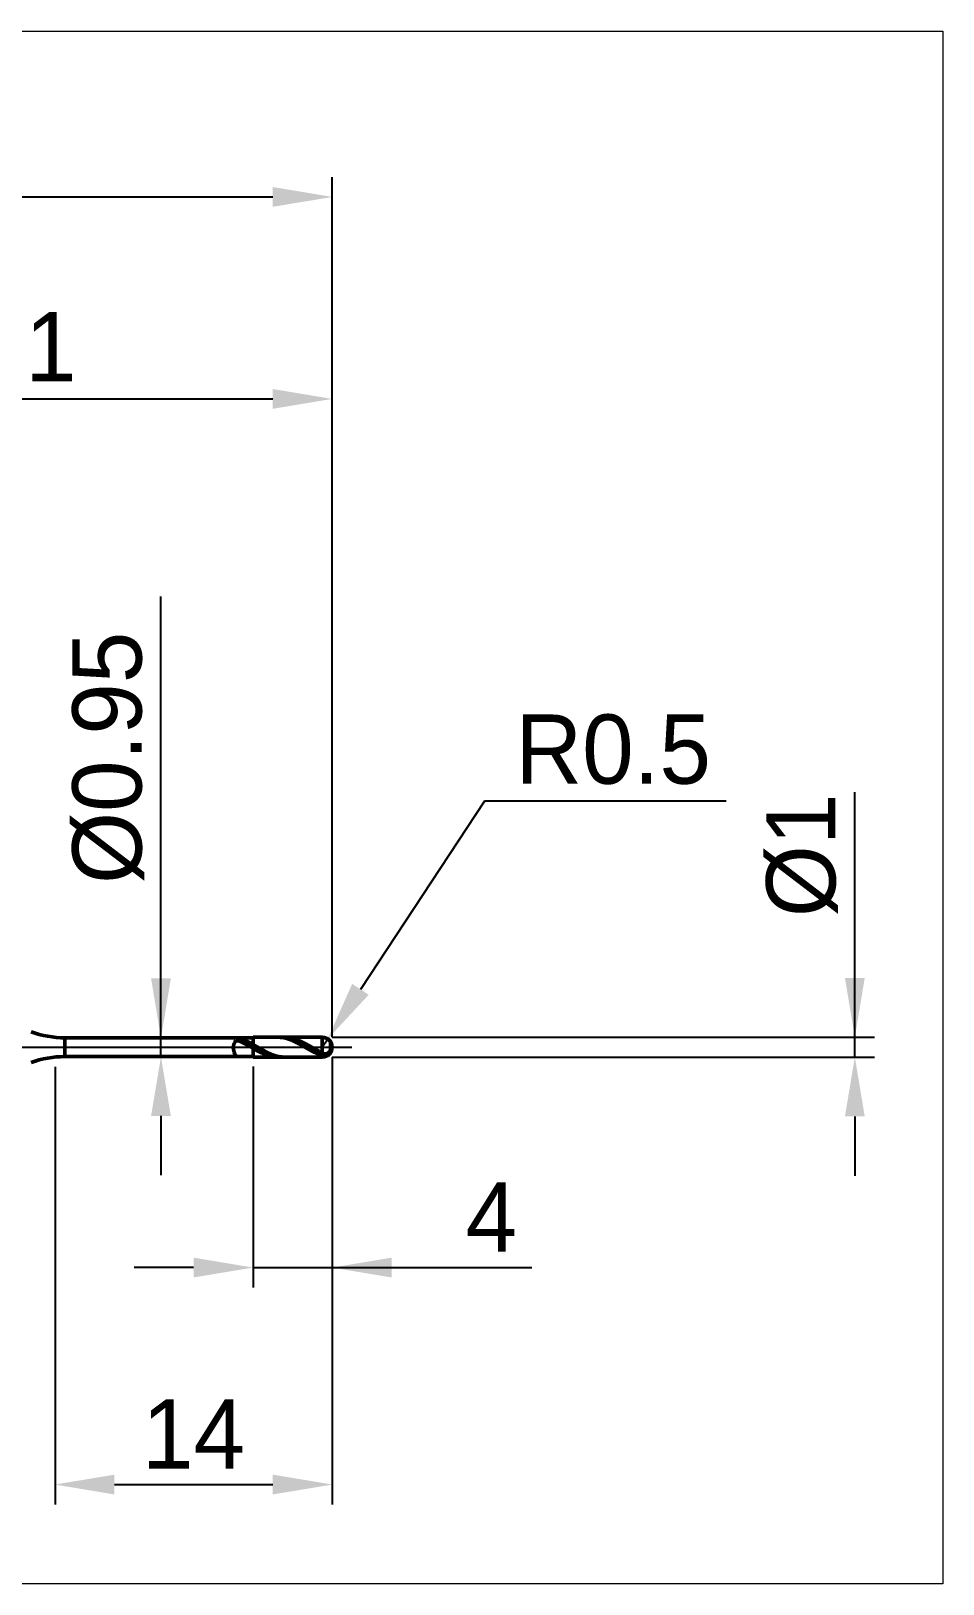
# Model space of a CAD drawing. Header units: millimetres. Extents: x -15.8 to 78.8, y -27.1 to 51.4.
# Drawn here: x 32.8 to 78.8, y -27.1 to 51.4 of the extents above; entities that cross this region are included whole.
import ezdxf

# ---------------------------------------------------------------- set-up
doc = ezdxf.new("R2010")
doc.units = ezdxf.units.MM
doc.header["$MEASUREMENT"] = 0
doc.linetypes.add('LONGDASHDASH', pattern=[7, 4, -1, 1, -1])
doc.layers.get('Defpoints').update_dxf_attribs({"linetype": 'CONTINUOUS'})
for name, color, linetype, lineweight in [('1', 4, 'CONTINUOUS', 50), ('2', 7, 'CONTINUOUS', 25), ('4', 2, 'LONGDASHDASH', 25), ('CUT', 1, 'CONTINUOUS', 25), ('INFTOTAL', 9, 'CONTINUOUS', 18), ('NOCUT', 7, 'CONTINUOUS', 25), ('SK2', 7, 'CONTINUOUS', 25), ('SK4', 2, 'LONGDASHDASH', 25)]:
    doc.layers.add(name, color=color, linetype=linetype, lineweight=lineweight)
doc.styles.add('Monospac821 BT', font='', dxfattribs={"height": 3.5})
doc.styles.get('Monospac821 BT').set_extended_font_data('Monospac821 BT')
doc.dimstyles.get("Standard").update_dxf_attribs({"dimtxt": 3.5, "dimasz": 3, "dimexe": 1, "dimexo": 0.5, "dimgap": 0.8, "dimtad": 1, "dimtoh": 1, "dimzin": 1, "dimdsep": 46, "dimtxsty": 'Monospac821 BT', "dimcen": 2.5, "dimadec": 1, "dimazin": 0, "dimtfac": 1, "dimtdec": 4, "dimtix": 1, "dimtmove": 1, "dimatfit": 3, "dimfxl": 1, "dimtolj": 1, "dimtzin": 1, "dimarcsym": 0})

# ---------------------------------------------------------------- blocks, each defined once
blk = doc.blocks.new('*D0')
at = {"layer": 'Defpoints', "color": 0}
for p in [(48, 42.967), (0, 0.5), (48, 0)]:
    blk.add_point(p, dxfattribs=at)
at = {"layer": 'SK2', "color": 0, "lineweight": -2}
for p, q in [((0, 1), (0, 43.967)), ((48, 0.5), (48, 43.967)), ((3, 42.967), (45, 42.967))]:
    blk.add_line(p, q, dxfattribs=at)
at = {"layer": 'SK2', "color": 0}
for points in [[(3, 43.467), (3, 42.467), (0, 42.967)], [(45, 42.467), (45, 43.467), (48, 42.967)]]:
    blk.add_solid(points, dxfattribs=at)
at = {"layer": 'SK2', "color": 0, "linetype": 'ByBlock', "insert": (21.927, 45.578), "char_height": 3.5, "attachment_point": 5}
blk.add_mtext('\\A1;48', dxfattribs=at)
blk = doc.blocks.new('*D3')
at = {"layer": '2', "color": 0, "lineweight": -2}
for p, q in [((74.4, 0.5), (74.4, 12.8845)), ((74.4, 3.5), (74.4, 6.5)), ((48, 0.5), (75.4, 0.5)), ((74.4, -0.5), (74.4, 0.5)), ((48, -0.5), (75.4, -0.5)), ((74.4, -3.5), (74.4, -6.5))]:
    blk.add_line(p, q, dxfattribs=at)
at = {"layer": '2', "color": 0}
for points in [[(73.9, 3.5), (74.9, 3.5), (74.4, 0.5)], [(74.9, -3.5), (73.9, -3.5), (74.4, -0.5)]]:
    blk.add_solid(points, dxfattribs=at)
at = {"layer": 'Defpoints', "color": 0}
for p in [(47.5, 0.5), (74.4, 0.5), (47.5, -0.5)]:
    blk.add_point(p, dxfattribs=at)
at = {"layer": '2', "color": 0, "linetype": 'ByBlock', "insert": (71.738, 9.69225), "char_height": 3.5, "attachment_point": 5, "rotation": 90}
blk.add_mtext('\\A1;%%c1', dxfattribs=at)
blk = doc.blocks.new('*D4')
at = {"layer": '2', "color": 0, "lineweight": -2}
for p, q in [((55.686, 12.427), (49.425, 2.923)), ((67.893, 12.427), (55.686, 12.427)), ((47.5, 0), (47.775, 0.418))]:
    blk.add_line(p, q, dxfattribs=at)
at = {"layer": '2', "color": 0}
blk.add_solid([(49.008, 3.198), (49.843, 2.648), (47.775, 0.418)], dxfattribs=at)
at = {"layer": 'Defpoints', "color": 0}
for p in [(47.5, 0), (47.775, 0.418)]:
    blk.add_point(p, dxfattribs=at)
at = {"layer": '2', "color": 0, "linetype": 'ByBlock', "insert": (62.19, 15.038), "char_height": 3.5, "attachment_point": 5}
blk.add_mtext('\\A1;R0.5', dxfattribs=at)
blk = doc.blocks.new('*D5')
at = {"layer": '2', "color": 0, "lineweight": -2}
for p, q in [((39.35, 0.475), (39.35, 22.7715)), ((39.35, 3.475), (39.35, 6.475)), ((43.5, 0.475), (38.35, 0.475)), ((39.35, -0.475), (39.35, 0.475)), ((43.5, -0.475), (38.35, -0.475)), ((39.35, -3.475), (39.35, -6.475))]:
    blk.add_line(p, q, dxfattribs=at)
at = {"layer": '2', "color": 0}
for points in [[(38.85, 3.475), (39.85, 3.475), (39.35, 0.475)], [(39.85, -3.475), (38.85, -3.475), (39.35, -0.475)]]:
    blk.add_solid(points, dxfattribs=at)
at = {"layer": 'Defpoints', "color": 0}
for p in [(39.35, 0.475), (44, 0.475), (44, -0.475)]:
    blk.add_point(p, dxfattribs=at)
at = {"layer": '2', "color": 0, "linetype": 'ByBlock', "insert": (36.688, 14.62325), "char_height": 3.5, "attachment_point": 5, "rotation": 90}
blk.add_mtext('\\A1;%%c0.95', dxfattribs=at)
blk = doc.blocks.new('*D7')
at = {"layer": '2', "color": 0, "lineweight": -2}
for p, q in [((48, -0.5), (48, -12.1375)), ((44, -0.975), (44, -12.1375)), ((41, -11.1375), (38, -11.1375)), ((44, -11.1375), (48, -11.1375)), ((48, -11.1375), (58.0885, -11.1375)), ((51, -11.1375), (54, -11.1375))]:
    blk.add_line(p, q, dxfattribs=at)
at = {"layer": '2', "color": 0}
for points in [[(41, -11.6375), (41, -10.6375), (44, -11.1375)], [(51, -10.6375), (51, -11.6375), (48, -11.1375)]]:
    blk.add_solid(points, dxfattribs=at)
at = {"layer": 'Defpoints', "color": 0}
for p in [(48, 0), (44, -0.475), (48, -11.1375)]:
    blk.add_point(p, dxfattribs=at)
at = {"layer": '2', "color": 0, "linetype": 'ByBlock', "insert": (56.04425, -8.5875), "char_height": 3.5, "attachment_point": 5}
blk.add_mtext('\\A1;4', dxfattribs=at)
blk = doc.blocks.new('*D8')
at = {"layer": '2', "color": 0, "lineweight": -2}
for p, q in [((17, -1), (17, 33.761)), ((48, 0.5), (48, 33.761)), ((20, 32.761), (45, 32.761))]:
    blk.add_line(p, q, dxfattribs=at)
at = {"layer": '2', "color": 0}
for points in [[(20, 33.261), (20, 32.261), (17, 32.761)], [(45, 32.261), (45, 33.261), (48, 32.761)]]:
    blk.add_solid(points, dxfattribs=at)
at = {"layer": 'Defpoints', "color": 0}
for p in [(48, 32.761), (48, 0), (17, -1.5)]:
    blk.add_point(p, dxfattribs=at)
at = {"layer": '2', "color": 0, "linetype": 'ByBlock', "insert": (32.489, 35.373), "char_height": 3.5, "attachment_point": 5}
blk.add_mtext('\\A1;31', dxfattribs=at)
blk = doc.blocks.new('*D10')
at = {"layer": '2', "color": 0, "lineweight": -2}
for p, q in [((48, -0.5), (48, -23.103)), ((34, -1), (34, -23.103)), ((37, -22.103), (45, -22.103))]:
    blk.add_line(p, q, dxfattribs=at)
at = {"layer": '2', "color": 0}
for points in [[(37, -21.603), (37, -22.603), (34, -22.103)], [(45, -22.603), (45, -21.603), (48, -22.103)]]:
    blk.add_solid(points, dxfattribs=at)
at = {"layer": 'Defpoints', "color": 0}
for p in [(48, 0), (34, -0.5), (48, -22.103)]:
    blk.add_point(p, dxfattribs=at)
at = {"layer": '2', "color": 0, "linetype": 'ByBlock', "insert": (41, -19.542), "char_height": 3.5, "attachment_point": 5}
blk.add_mtext('\\A1;14', dxfattribs=at)

msp = doc.modelspace()

# ---------------------------------------------------------------- linework, layer by layer
at = {"layer": '1'}
for p, q in [((44, 0.475), (34.499375, 0.475)), ((34.499375, 0.475), (34.499375, -0.475)), ((43.016667, 0.075256), (43, -0.009771)), ((43.033333, 0.142616), (43.016667, 0.075256)), ((43.05, 0.194675), (43.033333, 0.142616)), ((43.066667, 0.234222), (43.05, 0.194675)), ((43.083333, 0.263851), (43.066667, 0.234222)), ((43.1, 0.285742), (43.083333, 0.263851)), ((43.116667, 0.301627), (43.1, 0.285742)), ((43.133333, 0.312847), (43.116667, 0.301627)), ((43.15, 0.320426), (43.133333, 0.312847)), ((43.166667, 0.325137), (43.15, 0.320426)), ((43.183333, 0.327571), (43.166667, 0.325137)), ((43.2, 0.328177), (43.183333, 0.327571)), ((43.216667, 0.327305), (43.2, 0.328177)), ((43.233333, 0.325226), (43.216667, 0.327305)), ((43.233333, 0.474003), (43.216798, 0.475)), ((43.25, 0.471271), (43.233333, 0.474003)), ((43.25, 0.322156), (43.233333, 0.325226)), ((43.266667, 0.467187), (43.25, 0.471271)), ((43.266667, 0.318265), (43.25, 0.322156)), ((43.283333, 0.462067), (43.266667, 0.467187)), ((43.283333, 0.313692), (43.266667, 0.318265)), ((43.3, 0.456168), (43.283333, 0.462067)), ((43.3, 0.30855), (43.283333, 0.313692)), ((43.316667, 0.449698), (43.3, 0.456168)), ((43.316667, 0.30293), (43.3, 0.30855)), ((43.333333, 0.44282), (43.316667, 0.449698)), ((43.333333, 0.296908), (43.316667, 0.30293)), ((43.35, 0.435663), (43.333333, 0.44282)), ((43.35, 0.290545), (43.333333, 0.296908)), ((43.366667, 0.428327), (43.35, 0.435663)), ((43.366667, 0.283892), (43.35, 0.290545)), ((43.383333, 0.420887), (43.366667, 0.428327)), ((43.383333, 0.27699), (43.366667, 0.283892)), ((43.4, 0.413397), (43.383333, 0.420887)), ((43.4, 0.269874), (43.383333, 0.27699)), ((43.416667, 0.405899), (43.4, 0.413397)), ((43.416667, 0.262571), (43.4, 0.269874)), ((43.433333, 0.398417), (43.416667, 0.405899)), ((43.433333, 0.255104), (43.416667, 0.262571)), ((43.45, 0.390969), (43.433333, 0.398417)), ((43.45, 0.247492), (43.433333, 0.255104)), ((43.466667, 0.383562), (43.45, 0.390969)), ((43.466667, 0.23975), (43.45, 0.247492)), ((43.483333, 0.3762), (43.466667, 0.383562)), ((43.483333, 0.23189), (43.466667, 0.23975)), ((43.5, 0.368881), (43.483333, 0.3762)), ((43.5, 0.223924), (43.483333, 0.23189)), ((43.516667, 0.361598), (43.5, 0.368881)), ((43.516667, 0.215858), (43.5, 0.223924)), ((43.533333, 0.354345), (43.516667, 0.361598)), ((43.533333, 0.207702), (43.516667, 0.215858)), ((43.55, 0.347112), (43.533333, 0.354345)), ((43.55, 0.199461), (43.533333, 0.207702)), ((43.566667, 0.33989), (43.55, 0.347112)), ((43.566667, 0.19114), (43.55, 0.199461)), ((43.583333, 0.332667), (43.566667, 0.33989)), ((43.583333, 0.182744), (43.566667, 0.19114)), ((43.6, 0.325433), (43.583333, 0.332667)), ((43.6, 0.174278), (43.583333, 0.182744)), ((43.616667, 0.318178), (43.6, 0.325433)), ((43.616667, 0.165746), (43.6, 0.174278)), ((43.633333, 0.310893), (43.616667, 0.318178)), ((43.633333, 0.157151), (43.616667, 0.165746)), ((43.65, 0.303568), (43.633333, 0.310893)), ((43.65, 0.148497), (43.633333, 0.157151)), ((43.666667, 0.296196), (43.65, 0.303568)), ((43.666667, 0.139788), (43.65, 0.148497)), ((43.683333, 0.28877), (43.666667, 0.296196)), ((43.683333, 0.131026), (43.666667, 0.139788)), ((43.7, 0.281282), (43.683333, 0.28877)), ((43.7, 0.122216), (43.683333, 0.131026)), ((43.716667, 0.273729), (43.7, 0.281282)), ((43.716667, 0.11336), (43.7, 0.122216)), ((43.733333, 0.266106), (43.716667, 0.273729)), ((43.733333, 0.104463), (43.716667, 0.11336)), ((43.75, 0.258409), (43.733333, 0.266106)), ((43.75, 0.095526), (43.733333, 0.104463)), ((43.766667, 0.250636), (43.75, 0.258409)), ((43.766667, 0.086555), (43.75, 0.095526)), ((43.783333, 0.242786), (43.766667, 0.250636)), ((43.783333, 0.077551), (43.766667, 0.086555)), ((43.8, 0.234858), (43.783333, 0.242786)), ((43.8, 0.068518), (43.783333, 0.077551)), ((43.816667, 0.226851), (43.8, 0.234858)), ((43.816667, 0.05946), (43.8, 0.068518)), ((43.833333, 0.218767), (43.816667, 0.226851)), ((43.833333, 0.05038), (43.816667, 0.05946)), ((43.85, 0.210605), (43.833333, 0.218767)), ((43.85, 0.041282), (43.833333, 0.05038)), ((43.866667, 0.202369), (43.85, 0.210605)), ((43.866667, 0.032168), (43.85, 0.041282)), ((43.883333, 0.19406), (43.866667, 0.202369)), ((43.883333, 0.023042), (43.866667, 0.032168)), ((43.9, 0.18568), (43.883333, 0.19406)), ((43.9, 0.013908), (43.883333, 0.023042)), ((43.916667, 0.177231), (43.9, 0.18568)), ((43.916667, 0.004768), (43.9, 0.013908)), ((43.933333, 0.168717), (43.916667, 0.177231)), ((43.933333, -0.004373), (43.916667, 0.004768)), ((43.95, 0.160141), (43.933333, 0.168717)), ((43.966667, 0.151506), (43.95, 0.160141)), ((43.983333, 0.142815), (43.966667, 0.151506)), ((44, 0.13407), (43.983333, 0.142815)), ((47.5, 0.5), (44, 0.5)), ((44, 0.5), (44, 0.475)), ((44, 0.5), (44, -0.5)), ((44, -0.475), (44, 0.475)), ((44, 0.126354), (44, 0.13407)), ((44.016667, 0.117021), (44, 0.126354)), ((44, 0.008917), (44, 0.003111)), ((44, 0.003111), (44.016667, -0.006391)), ((44.033333, 0.107645), (44.016667, 0.117021)), ((44.05, 0.098229), (44.033333, 0.107645)), ((44.066667, 0.088776), (44.05, 0.098229)), ((44.083333, 0.079291), (44.066667, 0.088776)), ((44.1, 0.069776), (44.083333, 0.079291)), ((44.116667, 0.060235), (44.1, 0.069776)), ((44.133333, 0.050672), (44.116667, 0.060235)), ((44.15, 0.041091), (44.133333, 0.050672)), ((44.166667, 0.031494), (44.15, 0.041091)), ((44.183333, 0.021885), (44.166667, 0.031494)), ((44.2, 0.012268), (44.183333, 0.021885)), ((44.216667, 0.002647), (44.2, 0.012268)), ((44.233333, -0.006975), (44.216667, 0.002647)), ((45.283333, 0.499995), (45.279301, 0.5)), ((45.3, 0.499857), (45.283333, 0.499995)), ((45.316667, 0.499535), (45.3, 0.499857)), ((45.333333, 0.499027), (45.316667, 0.499535)), ((45.35, 0.498335), (45.333333, 0.499027)), ((45.366667, 0.497458), (45.35, 0.498335)), ((45.365806, 0.5), (45.366667, 0.493779)), ((45.383333, 0.496397), (45.366667, 0.497458)), ((45.366667, 0.493779), (45.383333, 0.493678)), ((45.4, 0.495152), (45.383333, 0.496397)), ((45.383333, 0.493678), (45.4, 0.493394)), ((45.416667, 0.493723), (45.4, 0.495152)), ((45.4, 0.493394), (45.416667, 0.492928)), ((45.433333, 0.492112), (45.416667, 0.493723)), ((45.416667, 0.492928), (45.433333, 0.492279)), ((45.433333, 0.492279), (45.45, 0.491447)), ((45.45, 0.490319), (45.433333, 0.492112)), ((45.45, 0.491447), (45.466667, 0.490434)), ((45.466667, 0.488344), (45.45, 0.490319)), ((45.466667, 0.490434), (45.483333, 0.489239)), ((45.483333, 0.486188), (45.466667, 0.488344)), ((45.483333, 0.489239), (45.5, 0.487863)), ((45.5, 0.483852), (45.483333, 0.486188)), ((45.5, 0.487863), (45.516667, 0.486306)), ((45.516667, 0.481336), (45.5, 0.483852)), ((45.516667, 0.486306), (45.533333, 0.484569)), ((45.533333, 0.478643), (45.516667, 0.481336)), ((45.533333, 0.484569), (45.55, 0.482653)), ((45.55, 0.475772), (45.533333, 0.478643)), ((45.55, 0.482653), (45.566667, 0.480557)), ((45.566667, 0.472725), (45.55, 0.475772)), ((45.566667, 0.480557), (45.583333, 0.478284)), ((45.583333, 0.469503), (45.566667, 0.472725)), ((45.583333, 0.499999), (45.581601, 0.5)), ((45.6, 0.499887), (45.583333, 0.499999)), ((45.583333, 0.478284), (45.6, 0.475834)), ((45.6, 0.466107), (45.583333, 0.469503)), ((45.616667, 0.49959), (45.6, 0.499887)), ((45.6, 0.475834), (45.616667, 0.473207)), ((45.616667, 0.462539), (45.6, 0.466107)), ((45.633333, 0.499108), (45.616667, 0.49959)), ((45.616667, 0.473207), (45.633333, 0.470406)), ((45.633333, 0.458799), (45.616667, 0.462539)), ((45.65, 0.498441), (45.633333, 0.499108)), ((45.633333, 0.470406), (45.65, 0.46743)), ((45.65, 0.454889), (45.633333, 0.458799)), ((45.666667, 0.49759), (45.65, 0.498441)), ((45.65, 0.46743), (45.666667, 0.46428)), ((45.666667, 0.450811), (45.65, 0.454889)), ((45.683333, 0.496554), (45.666667, 0.49759)), ((45.666667, 0.46428), (45.683333, 0.460959)), ((45.683333, 0.446566), (45.666667, 0.450811)), ((45.7, 0.495334), (45.683333, 0.496554)), ((45.683333, 0.460959), (45.7, 0.457468)), ((45.7, 0.442155), (45.683333, 0.446566)), ((45.716667, 0.493931), (45.7, 0.495334)), ((45.7, 0.457468), (45.716667, 0.453806)), ((45.716667, 0.437581), (45.7, 0.442155)), ((45.733333, 0.492345), (45.716667, 0.493931)), ((45.716667, 0.453806), (45.733333, 0.449977)), ((45.733333, 0.432844), (45.716667, 0.437581)), ((45.75, 0.490577), (45.733333, 0.492345)), ((45.733333, 0.449977), (45.75, 0.445981)), ((45.75, 0.427948), (45.733333, 0.432844)), ((45.766667, 0.488627), (45.75, 0.490577)), ((45.75, 0.445981), (45.766667, 0.44182)), ((45.766667, 0.422893), (45.75, 0.427948)), ((45.783333, 0.486496), (45.766667, 0.488627)), ((45.766667, 0.44182), (45.783333, 0.437495)), ((45.783333, 0.417681), (45.766667, 0.422893)), ((45.8, 0.484185), (45.783333, 0.486496)), ((45.783333, 0.437495), (45.8, 0.433008)), ((45.8, 0.412314), (45.783333, 0.417681)), ((45.816667, 0.481694), (45.8, 0.484185)), ((45.8, 0.433008), (45.816667, 0.428361)), ((45.816667, 0.406795), (45.8, 0.412314)), ((45.833333, 0.479025), (45.816667, 0.481694)), ((45.816667, 0.428361), (45.833333, 0.423556)), ((45.833333, 0.401125), (45.816667, 0.406795)), ((45.85, 0.476179), (45.833333, 0.479025)), ((45.833333, 0.423556), (45.85, 0.418593)), ((45.85, 0.395307), (45.833333, 0.401125)), ((45.866667, 0.473156), (45.85, 0.476179)), ((45.85, 0.418593), (45.866667, 0.413475)), ((45.866667, 0.389342), (45.85, 0.395307)), ((45.883333, 0.469958), (45.866667, 0.473156)), ((45.866667, 0.413475), (45.883333, 0.408204)), ((45.883333, 0.383233), (45.866667, 0.389342)), ((45.9, 0.466586), (45.883333, 0.469958)), ((45.883333, 0.408204), (45.9, 0.402782)), ((45.9, 0.376982), (45.883333, 0.383233)), ((45.916667, 0.463041), (45.9, 0.466586)), ((45.9, 0.402782), (45.916667, 0.397211)), ((45.916667, 0.370591), (45.9, 0.376982)), ((45.933333, 0.459325), (45.916667, 0.463041)), ((45.916667, 0.397211), (45.933333, 0.391493)), ((45.933333, 0.364063), (45.916667, 0.370591)), ((45.95, 0.455439), (45.933333, 0.459325)), ((45.933333, 0.391493), (45.95, 0.38563)), ((45.95, 0.357401), (45.933333, 0.364063)), ((45.966667, 0.451384), (45.95, 0.455439)), ((45.95, 0.38563), (45.966667, 0.379623)), ((45.966667, 0.350606), (45.95, 0.357401)), ((45.983333, 0.447161), (45.966667, 0.451384)), ((45.966667, 0.379623), (45.983333, 0.373477)), ((45.983333, 0.343681), (45.966667, 0.350606)), ((46, 0.442774), (45.983333, 0.447161)), ((45.983333, 0.373477), (46, 0.367192)), ((46, 0.336628), (45.983333, 0.343681)), ((46.016667, 0.438222), (46, 0.442774)), ((46, 0.367192), (46.016667, 0.360771)), ((46.016667, 0.329452), (46, 0.336628)), ((46.033333, 0.433508), (46.016667, 0.438222)), ((46.016667, 0.360771), (46.033333, 0.354216)), ((46.033333, 0.322153), (46.016667, 0.329452)), ((46.05, 0.428633), (46.033333, 0.433508)), ((46.033333, 0.354216), (46.05, 0.34753)), ((46.05, 0.314735), (46.033333, 0.322153)), ((46.066667, 0.423599), (46.05, 0.428633)), ((46.05, 0.34753), (46.066667, 0.340716)), ((46.066667, 0.3072), (46.05, 0.314735)), ((46.083333, 0.418409), (46.066667, 0.423599)), ((46.066667, 0.340716), (46.083333, 0.333775)), ((46.083333, 0.299551), (46.066667, 0.3072)), ((46.1, 0.413064), (46.083333, 0.418409)), ((46.083333, 0.333775), (46.1, 0.326711)), ((46.1, 0.291792), (46.083333, 0.299551)), ((46.116667, 0.407566), (46.1, 0.413064)), ((46.1, 0.326711), (46.116667, 0.319525)), ((46.116667, 0.283924), (46.1, 0.291792)), ((46.133333, 0.401916), (46.116667, 0.407566)), ((46.116667, 0.319525), (46.133333, 0.312222)), ((46.133333, 0.275952), (46.116667, 0.283924)), ((46.15, 0.396118), (46.133333, 0.401916)), ((46.133333, 0.312222), (46.15, 0.304802)), ((46.15, 0.267877), (46.133333, 0.275952)), ((46.166667, 0.390173), (46.15, 0.396118)), ((46.15, 0.304802), (46.166667, 0.29727)), ((46.166667, 0.259703), (46.15, 0.267877)), ((46.183333, 0.384084), (46.166667, 0.390173)), ((46.166667, 0.29727), (46.183333, 0.289628)), ((46.183333, 0.251432), (46.166667, 0.259703)), ((46.2, 0.377853), (46.183333, 0.384084)), ((46.183333, 0.289628), (46.2, 0.281878)), ((46.2, 0.243069), (46.183333, 0.251432)), ((46.216667, 0.371481), (46.2, 0.377853)), ((46.2, 0.281878), (46.216667, 0.274024)), ((46.216667, 0.234615), (46.2, 0.243069)), ((46.233333, 0.364972), (46.216667, 0.371481)), ((46.216667, 0.274024), (46.233333, 0.266069)), ((46.233333, 0.226075), (46.216667, 0.234615)), ((46.25, 0.358328), (46.233333, 0.364972)), ((46.233333, 0.266069), (46.25, 0.258015)), ((46.25, 0.217451), (46.233333, 0.226075)), ((46.266667, 0.351551), (46.25, 0.358328)), ((46.25, 0.258015), (46.266667, 0.249865)), ((46.266667, 0.208746), (46.25, 0.217451)), ((46.283333, 0.344644), (46.266667, 0.351551)), ((46.266667, 0.249865), (46.283333, 0.241623)), ((46.283333, 0.199965), (46.266667, 0.208746)), ((46.3, 0.337609), (46.283333, 0.344644)), ((46.283333, 0.241623), (46.3, 0.233292)), ((46.3, 0.191109), (46.283333, 0.199965)), ((46.316667, 0.330449), (46.3, 0.337609)), ((46.3, 0.233292), (46.316667, 0.224874)), ((46.316667, 0.182182), (46.3, 0.191109)), ((46.333333, 0.323167), (46.316667, 0.330449)), ((46.316667, 0.224874), (46.333333, 0.216373)), ((46.333333, 0.173188), (46.316667, 0.182182)), ((46.35, 0.315765), (46.333333, 0.323167)), ((46.333333, 0.216373), (46.35, 0.207791)), ((46.35, 0.164129), (46.333333, 0.173188)), ((46.366667, 0.308246), (46.35, 0.315765)), ((46.35, 0.207791), (46.366667, 0.199133)), ((46.366667, 0.15501), (46.35, 0.164129)), ((46.383333, 0.300613), (46.366667, 0.308246)), ((46.366667, 0.199133), (46.383333, 0.190401)), ((46.383333, 0.145834), (46.366667, 0.15501)), ((46.4, 0.292869), (46.383333, 0.300613)), ((46.383333, 0.190401), (46.4, 0.181598)), ((46.4, 0.136603), (46.383333, 0.145834)), ((46.416667, 0.285016), (46.4, 0.292869)), ((46.4, 0.181598), (46.416667, 0.172728)), ((46.416667, 0.127322), (46.4, 0.136603)), ((46.433333, 0.277058), (46.416667, 0.285016)), ((46.416667, 0.172728), (46.433333, 0.163794)), ((46.433333, 0.117994), (46.416667, 0.127322)), ((46.45, 0.268997), (46.433333, 0.277058)), ((46.433333, 0.163794), (46.45, 0.1548)), ((46.45, 0.108622), (46.433333, 0.117994)), ((46.466667, 0.260836), (46.45, 0.268997)), ((46.45, 0.1548), (46.466667, 0.145748)), ((46.466667, 0.099209), (46.45, 0.108622)), ((46.483333, 0.252579), (46.466667, 0.260836)), ((46.466667, 0.145748), (46.483333, 0.136642)), ((46.483333, 0.08976), (46.466667, 0.099209)), ((46.5, 0.244228), (46.483333, 0.252579)), ((46.483333, 0.136642), (46.5, 0.127486)), ((46.5, 0.080278), (46.483333, 0.08976)), ((46.516667, 0.235787), (46.5, 0.244228)), ((46.5, 0.127486), (46.516667, 0.118282)), ((46.516667, 0.070766), (46.5, 0.080278)), ((46.533333, 0.227259), (46.516667, 0.235787)), ((46.516667, 0.118282), (46.533333, 0.109035)), ((46.533333, 0.061228), (46.516667, 0.070766)), ((46.55, 0.218646), (46.533333, 0.227259)), ((46.533333, 0.109035), (46.55, 0.099747)), ((46.55, 0.051667), (46.533333, 0.061228)), ((46.566667, 0.209952), (46.55, 0.218646)), ((46.55, 0.099747), (46.566667, 0.090422)), ((46.566667, 0.042087), (46.55, 0.051667)), ((46.583333, 0.201181), (46.566667, 0.209952)), ((46.566667, 0.090422), (46.583333, 0.081064)), ((46.583333, 0.032492), (46.566667, 0.042087)), ((46.6, 0.192335), (46.583333, 0.201181)), ((46.583333, 0.081064), (46.6, 0.071676)), ((46.6, 0.022884), (46.583333, 0.032492)), ((46.616667, 0.183418), (46.6, 0.192335)), ((46.6, 0.071676), (46.616667, 0.062261)), ((46.616667, 0.013268), (46.6, 0.022884)), ((46.633333, 0.174433), (46.616667, 0.183418)), ((46.616667, 0.062261), (46.633333, 0.052823)), ((46.633333, 0.003647), (46.616667, 0.013268)), ((46.65, 0.165383), (46.633333, 0.174433)), ((46.633333, 0.052823), (46.65, 0.043365)), ((46.65, -0.005975), (46.633333, 0.003647)), ((46.666667, 0.156272), (46.65, 0.165383)), ((46.65, 0.043365), (46.666667, 0.033892)), ((46.683333, 0.147103), (46.666667, 0.156272)), ((46.666667, 0.033892), (46.683333, 0.024406)), ((46.7, 0.13788), (46.683333, 0.147103)), ((46.683333, 0.024406), (46.7, 0.014911)), ((46.716667, 0.128606), (46.7, 0.13788)), ((46.7, 0.014911), (46.716667, 0.00541)), ((46.733333, 0.119284), (46.716667, 0.128606)), ((46.716667, 0.00541), (46.733333, -0.004092)), ((46.75, 0.109917), (46.733333, 0.119284)), ((46.766667, 0.100511), (46.75, 0.109917)), ((46.783333, 0.091066), (46.766667, 0.100511)), ((46.8, 0.081589), (46.783333, 0.091066)), ((46.816667, 0.072081), (46.8, 0.081589)), ((46.833333, 0.062546), (46.816667, 0.072081)), ((46.85, 0.052988), (46.833333, 0.062546)), ((46.866667, 0.04341), (46.85, 0.052988)), ((46.883333, 0.033817), (46.866667, 0.04341)), ((46.9, 0.024211), (46.883333, 0.033817)), ((46.916667, 0.014595), (46.9, 0.024211)), ((46.933333, 0.004975), (46.916667, 0.014595)), ((46.95, -0.004647), (46.933333, 0.004975)), ((47.5, -0.5), (47.5, 0.5)), ((47.916667, -0.137047), (47.916667, 0.276385)), ((47.916667, 0.276385), (47.916667, -0.137047)), ((34.499375, -0.475), (44, -0.475)), ((43, -0.009771), (43, -0.025239)), ((43, -0.025239), (43.016667, -0.108497)), ((43.016667, -0.108497), (43.033333, -0.182739)), ((43.033333, -0.182739), (43.05, -0.247204)), ((43.05, -0.247204), (43.066667, -0.301851)), ((43.066667, -0.301851), (43.083333, -0.347123)), ((43.083333, -0.347123), (43.1, -0.383764)), ((43.1, -0.383764), (43.116667, -0.412677)), ((43.116667, -0.412677), (43.133333, -0.434822)), ((43.133333, -0.434822), (43.15, -0.451151)), ((43.15, -0.451151), (43.166667, -0.46256)), ((43.166667, -0.46256), (43.183333, -0.469868)), ((43.183333, -0.469868), (43.2, -0.473803)), ((43.2, -0.473803), (43.216667, -0.475)), ((43.216667, -0.475), (43.216798, -0.475)), ((43.95, -0.013512), (43.933333, -0.004373)), ((43.966667, -0.022647), (43.95, -0.013512)), ((43.983333, -0.031773), (43.966667, -0.022647)), ((44, -0.040888), (43.983333, -0.031773)), ((44, -0.046725), (44, -0.040888)), ((44.016667, -0.056296), (44, -0.046725)), ((44, -0.475), (44, -0.5)), ((44, -0.5), (47.5, -0.5)), ((44.016667, -0.006391), (44.033333, -0.015892)), ((44.033333, -0.065847), (44.016667, -0.056296)), ((44.033333, -0.015892), (44.05, -0.025386)), ((44.05, -0.075373), (44.033333, -0.065847)), ((44.05, -0.025386), (44.066667, -0.034871)), ((44.066667, -0.084871), (44.05, -0.075373)), ((44.066667, -0.034871), (44.083333, -0.044343)), ((44.083333, -0.094337), (44.066667, -0.084871)), ((44.083333, -0.044343), (44.1, -0.053798)), ((44.1, -0.103769), (44.083333, -0.094337)), ((44.1, -0.053798), (44.116667, -0.063234)), ((44.116667, -0.113162), (44.1, -0.103769)), ((44.116667, -0.063234), (44.133333, -0.072646)), ((44.133333, -0.122513), (44.116667, -0.113162)), ((44.133333, -0.072646), (44.15, -0.082032)), ((44.15, -0.131819), (44.133333, -0.122513)), ((44.15, -0.082032), (44.166667, -0.091387)), ((44.166667, -0.141076), (44.15, -0.131819)), ((44.166667, -0.091387), (44.183333, -0.100708)), ((44.183333, -0.150281), (44.166667, -0.141076)), ((44.183333, -0.100708), (44.2, -0.109992)), ((44.2, -0.15943), (44.183333, -0.150281)), ((44.2, -0.109992), (44.216667, -0.119235)), ((44.216667, -0.16852), (44.2, -0.15943)), ((44.216667, -0.119235), (44.233333, -0.128434)), ((44.233333, -0.177548), (44.216667, -0.16852)), ((44.25, -0.016595), (44.233333, -0.006975)), ((44.233333, -0.128434), (44.25, -0.137585)), ((44.25, -0.18651), (44.233333, -0.177548)), ((44.266667, -0.026209), (44.25, -0.016595)), ((44.25, -0.137585), (44.266667, -0.146685)), ((44.266667, -0.195403), (44.25, -0.18651)), ((44.283333, -0.035812), (44.266667, -0.026209)), ((44.266667, -0.146685), (44.283333, -0.155731)), ((44.283333, -0.204223), (44.266667, -0.195403)), ((44.3, -0.045403), (44.283333, -0.035812)), ((44.283333, -0.155731), (44.3, -0.16472)), ((44.3, -0.212968), (44.283333, -0.204223)), ((44.316667, -0.054977), (44.3, -0.045403)), ((44.3, -0.16472), (44.316667, -0.173647)), ((44.316667, -0.221634), (44.3, -0.212968)), ((44.333333, -0.06453), (44.316667, -0.054977)), ((44.316667, -0.173647), (44.333333, -0.18251)), ((44.333333, -0.230218), (44.316667, -0.221634)), ((44.35, -0.07406), (44.333333, -0.06453)), ((44.333333, -0.18251), (44.35, -0.191306)), ((44.35, -0.238717), (44.333333, -0.230218)), ((44.366667, -0.083562), (44.35, -0.07406)), ((44.35, -0.191306), (44.366667, -0.20003)), ((44.366667, -0.247127), (44.35, -0.238717)), ((44.383333, -0.093033), (44.366667, -0.083562)), ((44.366667, -0.20003), (44.383333, -0.208681)), ((44.383333, -0.255446), (44.366667, -0.247127)), ((44.4, -0.102469), (44.383333, -0.093033)), ((44.383333, -0.208681), (44.4, -0.217254)), ((44.4, -0.26367), (44.383333, -0.255446)), ((44.416667, -0.111868), (44.4, -0.102469)), ((44.4, -0.217254), (44.416667, -0.225747)), ((44.416667, -0.271797), (44.4, -0.26367)), ((44.433333, -0.121225), (44.416667, -0.111868)), ((44.416667, -0.225747), (44.433333, -0.234156)), ((44.433333, -0.279822), (44.416667, -0.271797)), ((44.45, -0.130538), (44.433333, -0.121225)), ((44.433333, -0.234156), (44.45, -0.242479)), ((44.45, -0.287745), (44.433333, -0.279822)), ((44.466667, -0.139802), (44.45, -0.130538)), ((44.45, -0.242479), (44.466667, -0.250711)), ((44.466667, -0.29556), (44.45, -0.287745)), ((44.483333, -0.149014), (44.466667, -0.139802)), ((44.466667, -0.250711), (44.483333, -0.258851)), ((44.483333, -0.303266), (44.466667, -0.29556)), ((44.5, -0.158171), (44.483333, -0.149014)), ((44.483333, -0.258851), (44.5, -0.266895)), ((44.5, -0.31086), (44.483333, -0.303266)), ((44.516667, -0.16727), (44.5, -0.158171)), ((44.5, -0.266895), (44.516667, -0.27484)), ((44.516667, -0.318339), (44.5, -0.31086)), ((44.533333, -0.176306), (44.516667, -0.16727)), ((44.516667, -0.27484), (44.533333, -0.282683)), ((44.533333, -0.3257), (44.516667, -0.318339)), ((44.55, -0.185277), (44.533333, -0.176306)), ((44.533333, -0.282683), (44.55, -0.290422)), ((44.55, -0.33294), (44.533333, -0.3257)), ((44.566667, -0.19418), (44.55, -0.185277)), ((44.55, -0.290422), (44.566667, -0.298053)), ((44.566667, -0.340057), (44.55, -0.33294)), ((44.583333, -0.203011), (44.566667, -0.19418)), ((44.566667, -0.298053), (44.583333, -0.305574)), ((44.583333, -0.347048), (44.566667, -0.340057)), ((44.6, -0.211766), (44.583333, -0.203011)), ((44.583333, -0.305574), (44.6, -0.312981)), ((44.6, -0.35391), (44.583333, -0.347048)), ((44.616667, -0.220443), (44.6, -0.211766)), ((44.6, -0.312981), (44.616667, -0.320273)), ((44.616667, -0.360641), (44.6, -0.35391)), ((44.633333, -0.229039), (44.616667, -0.220443)), ((44.616667, -0.320273), (44.633333, -0.327446)), ((44.633333, -0.367239), (44.616667, -0.360641)), ((44.65, -0.237549), (44.633333, -0.229039)), ((44.633333, -0.327446), (44.65, -0.334498)), ((44.65, -0.373701), (44.633333, -0.367239)), ((44.666667, -0.245972), (44.65, -0.237549)), ((44.65, -0.334498), (44.666667, -0.341425)), ((44.666667, -0.380024), (44.65, -0.373701)), ((44.683333, -0.254304), (44.666667, -0.245972)), ((44.666667, -0.341425), (44.683333, -0.348227)), ((44.683333, -0.386207), (44.666667, -0.380024)), ((44.7, -0.262541), (44.683333, -0.254304)), ((44.683333, -0.348227), (44.7, -0.354899)), ((44.7, -0.392246), (44.683333, -0.386207)), ((44.716667, -0.270681), (44.7, -0.262541)), ((44.7, -0.354899), (44.716667, -0.36144)), ((44.716667, -0.39814), (44.7, -0.392246)), ((44.733333, -0.278721), (44.716667, -0.270681)), ((44.716667, -0.36144), (44.733333, -0.367847)), ((44.733333, -0.403887), (44.716667, -0.39814)), ((44.75, -0.286658), (44.733333, -0.278721)), ((44.733333, -0.367847), (44.75, -0.374118)), ((44.75, -0.409485), (44.733333, -0.403887)), ((44.766667, -0.294488), (44.75, -0.286658)), ((44.75, -0.374118), (44.766667, -0.38025)), ((44.766667, -0.41493), (44.75, -0.409485)), ((44.783333, -0.30221), (44.766667, -0.294488)), ((44.766667, -0.38025), (44.783333, -0.386242)), ((44.783333, -0.420222), (44.766667, -0.41493)), ((44.8, -0.309819), (44.783333, -0.30221)), ((44.783333, -0.386242), (44.8, -0.39209)), ((44.8, -0.425358), (44.783333, -0.420222)), ((44.816667, -0.317314), (44.8, -0.309819)), ((44.8, -0.39209), (44.816667, -0.397793)), ((44.816667, -0.430337), (44.8, -0.425358)), ((44.833333, -0.324691), (44.816667, -0.317314)), ((44.816667, -0.397793), (44.833333, -0.403349)), ((44.833333, -0.435156), (44.816667, -0.430337)), ((44.85, -0.331948), (44.833333, -0.324691)), ((44.833333, -0.403349), (44.85, -0.408756)), ((44.85, -0.439815), (44.833333, -0.435156)), ((44.866667, -0.339082), (44.85, -0.331948)), ((44.85, -0.408756), (44.866667, -0.414011)), ((44.866667, -0.44431), (44.85, -0.439815)), ((44.883333, -0.34609), (44.866667, -0.339082)), ((44.866667, -0.414011), (44.883333, -0.419113)), ((44.883333, -0.448641), (44.866667, -0.44431)), ((44.9, -0.352971), (44.883333, -0.34609)), ((44.883333, -0.419113), (44.9, -0.424059)), ((44.9, -0.452805), (44.883333, -0.448641)), ((44.916667, -0.35972), (44.9, -0.352971)), ((44.9, -0.424059), (44.916667, -0.428849)), ((44.916667, -0.456802), (44.9, -0.452805)), ((44.933333, -0.366337), (44.916667, -0.35972)), ((44.916667, -0.428849), (44.933333, -0.433479)), ((44.933333, -0.46063), (44.916667, -0.456802)), ((44.95, -0.372817), (44.933333, -0.366337)), ((44.933333, -0.433479), (44.95, -0.437949)), ((44.95, -0.464287), (44.933333, -0.46063)), ((44.966667, -0.37916), (44.95, -0.372817)), ((44.95, -0.437949), (44.966667, -0.442257)), ((44.966667, -0.467772), (44.95, -0.464287)), ((44.983333, -0.385362), (44.966667, -0.37916)), ((44.966667, -0.442257), (44.983333, -0.446401)), ((44.983333, -0.471084), (44.966667, -0.467772)), ((45, -0.391421), (44.983333, -0.385362)), ((44.983333, -0.446401), (45, -0.45038)), ((45, -0.474222), (44.983333, -0.471084)), ((45.016667, -0.397336), (45, -0.391421)), ((45, -0.45038), (45.016667, -0.454192)), ((45.016667, -0.477183), (45, -0.474222)), ((45.033333, -0.403103), (45.016667, -0.397336)), ((45.016667, -0.454192), (45.033333, -0.457836)), ((45.033333, -0.479969), (45.016667, -0.477183)), ((45.05, -0.408721), (45.033333, -0.403103)), ((45.033333, -0.457836), (45.05, -0.46131)), ((45.05, -0.482576), (45.033333, -0.479969)), ((45.066667, -0.414188), (45.05, -0.408721)), ((45.05, -0.46131), (45.066667, -0.464614)), ((45.066667, -0.485004), (45.05, -0.482576)), ((45.083333, -0.419501), (45.066667, -0.414188)), ((45.066667, -0.464614), (45.083333, -0.467745)), ((45.083333, -0.487253), (45.066667, -0.485004)), ((45.1, -0.424659), (45.083333, -0.419501)), ((45.083333, -0.467745), (45.1, -0.470703)), ((45.1, -0.489322), (45.083333, -0.487253)), ((45.116667, -0.429659), (45.1, -0.424659)), ((45.1, -0.470703), (45.116667, -0.473487)), ((45.116667, -0.491209), (45.1, -0.489322)), ((45.133333, -0.434501), (45.116667, -0.429659)), ((45.116667, -0.473487), (45.133333, -0.476095)), ((45.133333, -0.492915), (45.116667, -0.491209)), ((45.15, -0.439181), (45.133333, -0.434501)), ((45.133333, -0.476095), (45.15, -0.478527)), ((45.15, -0.494437), (45.133333, -0.492915)), ((45.166667, -0.443699), (45.15, -0.439181)), ((45.15, -0.478527), (45.166667, -0.480782)), ((45.166667, -0.495777), (45.15, -0.494437)), ((45.183333, -0.448053), (45.166667, -0.443699)), ((45.166667, -0.480782), (45.183333, -0.482859)), ((45.183333, -0.496933), (45.166667, -0.495777)), ((45.2, -0.452241), (45.183333, -0.448053)), ((45.183333, -0.482859), (45.2, -0.484757)), ((45.2, -0.497905), (45.183333, -0.496933)), ((45.216667, -0.456261), (45.2, -0.452241)), ((45.2, -0.484757), (45.216667, -0.486475)), ((45.216667, -0.498693), (45.2, -0.497905)), ((45.233333, -0.460112), (45.216667, -0.456261)), ((45.216667, -0.486475), (45.233333, -0.488013)), ((45.233333, -0.499296), (45.216667, -0.498693)), ((45.25, -0.463793), (45.233333, -0.460112)), ((45.233333, -0.488013), (45.25, -0.489371)), ((45.25, -0.499714), (45.233333, -0.499296)), ((45.266667, -0.467302), (45.25, -0.463793)), ((45.25, -0.489371), (45.266667, -0.490547)), ((45.266667, -0.499947), (45.25, -0.499714)), ((45.283333, -0.470637), (45.266667, -0.467302)), ((45.266667, -0.490547), (45.283333, -0.491542)), ((45.279301, -0.5), (45.266667, -0.499947)), ((45.3, -0.473799), (45.283333, -0.470637)), ((45.283333, -0.491542), (45.3, -0.492354)), ((45.316667, -0.476785), (45.3, -0.473799)), ((45.3, -0.492354), (45.316667, -0.492984)), ((45.333333, -0.479595), (45.316667, -0.476785)), ((45.316667, -0.492984), (45.333333, -0.493432)), ((45.35, -0.482227), (45.333333, -0.479595)), ((45.333333, -0.493432), (45.35, -0.493697)), ((45.366667, -0.48468), (45.35, -0.482227)), ((45.35, -0.493697), (45.365806, -0.5)), ((45.383333, -0.486954), (45.366667, -0.48468)), ((45.4, -0.489047), (45.383333, -0.486954)), ((45.416667, -0.49096), (45.4, -0.489047)), ((45.433333, -0.49269), (45.416667, -0.49096)), ((45.45, -0.494238), (45.433333, -0.49269)), ((45.466667, -0.495603), (45.45, -0.494238)), ((45.483333, -0.496785), (45.466667, -0.495603)), ((45.5, -0.497782), (45.483333, -0.496785)), ((45.516667, -0.498595), (45.5, -0.497782)), ((45.533333, -0.499224), (45.516667, -0.498595)), ((45.55, -0.499667), (45.533333, -0.499224)), ((45.566667, -0.499926), (45.55, -0.499667)), ((45.581601, -0.5), (45.566667, -0.499926)), ((46.666667, -0.015595), (46.65, -0.005975)), ((46.683333, -0.02521), (46.666667, -0.015595)), ((46.7, -0.034815), (46.683333, -0.02521)), ((46.716667, -0.044407), (46.7, -0.034815)), ((46.733333, -0.053982), (46.716667, -0.044407)), ((46.733333, -0.004092), (46.75, -0.013594)), ((46.75, -0.063538), (46.733333, -0.053982)), ((46.75, -0.013594), (46.766667, -0.02309)), ((46.766667, -0.07307), (46.75, -0.063538)), ((46.766667, -0.02309), (46.783333, -0.032577)), ((46.783333, -0.082575), (46.766667, -0.07307)), ((46.783333, -0.032577), (46.8, -0.042053)), ((46.8, -0.09205), (46.783333, -0.082575)), ((46.8, -0.042053), (46.816667, -0.051512)), ((46.816667, -0.10149), (46.8, -0.09205)), ((46.816667, -0.051512), (46.833333, -0.060953)), ((46.833333, -0.110893), (46.816667, -0.10149)), ((46.833333, -0.060953), (46.85, -0.070372)), ((46.85, -0.120255), (46.833333, -0.110893)), ((46.85, -0.070372), (46.866667, -0.079764)), ((46.866667, -0.129572), (46.85, -0.120255)), ((46.866667, -0.079764), (46.883333, -0.089126)), ((46.883333, -0.138841), (46.866667, -0.129572)), ((46.883333, -0.089126), (46.9, -0.098456)), ((46.9, -0.148059), (46.883333, -0.138841)), ((46.9, -0.098456), (46.916667, -0.107749)), ((46.916667, -0.157222), (46.9, -0.148059)), ((46.916667, -0.107749), (46.933333, -0.117002)), ((46.933333, -0.166327), (46.916667, -0.157222)), ((46.933333, -0.117002), (46.95, -0.126212)), ((46.95, -0.17537), (46.933333, -0.166327)), ((46.966667, -0.014268), (46.95, -0.004647)), ((46.95, -0.126212), (46.966667, -0.135375)), ((46.966667, -0.184348), (46.95, -0.17537)), ((46.983333, -0.023883), (46.966667, -0.014268)), ((46.966667, -0.135375), (46.983333, -0.144488)), ((46.983333, -0.193258), (46.966667, -0.184348)), ((47, -0.03349), (46.983333, -0.023883)), ((46.983333, -0.144488), (47, -0.153548)), ((47, -0.202096), (46.983333, -0.193258)), ((47.016667, -0.043084), (47, -0.03349)), ((47, -0.153548), (47.016667, -0.162551)), ((47.016667, -0.21086), (47, -0.202096)), ((47.033333, -0.052662), (47.016667, -0.043084)), ((47.016667, -0.162551), (47.033333, -0.171493)), ((47.033333, -0.219545), (47.016667, -0.21086)), ((47.05, -0.062221), (47.033333, -0.052662)), ((47.033333, -0.171493), (47.05, -0.180372)), ((47.05, -0.228149), (47.033333, -0.219545)), ((47.066667, -0.071756), (47.05, -0.062221)), ((47.05, -0.180372), (47.066667, -0.189184)), ((47.066667, -0.236669), (47.05, -0.228149)), ((47.083333, -0.081265), (47.066667, -0.071756)), ((47.066667, -0.189184), (47.083333, -0.197926)), ((47.083333, -0.245101), (47.066667, -0.236669)), ((47.1, -0.090744), (47.083333, -0.081265)), ((47.083333, -0.197926), (47.1, -0.206595)), ((47.1, -0.253442), (47.083333, -0.245101)), ((47.116667, -0.10019), (47.1, -0.090744)), ((47.1, -0.206595), (47.116667, -0.215187)), ((47.116667, -0.261689), (47.1, -0.253442)), ((47.133333, -0.109598), (47.116667, -0.10019)), ((47.116667, -0.215187), (47.133333, -0.2237)), ((47.133333, -0.26984), (47.116667, -0.261689)), ((47.15, -0.118965), (47.133333, -0.109598)), ((47.133333, -0.2237), (47.15, -0.232129)), ((47.15, -0.27789), (47.133333, -0.26984)), ((47.166667, -0.128289), (47.15, -0.118965)), ((47.15, -0.232129), (47.166667, -0.240473)), ((47.166667, -0.285837), (47.15, -0.27789)), ((47.183333, -0.137565), (47.166667, -0.128289)), ((47.166667, -0.240473), (47.183333, -0.248728)), ((47.183333, -0.293679), (47.166667, -0.285837)), ((47.2, -0.14679), (47.183333, -0.137565)), ((47.183333, -0.248728), (47.2, -0.25689)), ((47.2, -0.301412), (47.183333, -0.293679)), ((47.216667, -0.155961), (47.2, -0.14679)), ((47.2, -0.25689), (47.216667, -0.264958)), ((47.216667, -0.309033), (47.2, -0.301412)), ((47.233333, -0.165074), (47.216667, -0.155961)), ((47.216667, -0.264958), (47.233333, -0.272927)), ((47.233333, -0.31654), (47.216667, -0.309033)), ((47.25, -0.174126), (47.233333, -0.165074)), ((47.233333, -0.272927), (47.25, -0.280795)), ((47.25, -0.32393), (47.233333, -0.31654)), ((47.266667, -0.183113), (47.25, -0.174126)), ((47.25, -0.280795), (47.266667, -0.28856)), ((47.266667, -0.331199), (47.25, -0.32393)), ((47.283333, -0.192033), (47.266667, -0.183113)), ((47.266667, -0.28856), (47.283333, -0.296217)), ((47.283333, -0.338346), (47.266667, -0.331199)), ((47.3, -0.200881), (47.283333, -0.192033)), ((47.283333, -0.296217), (47.3, -0.303765)), ((47.3, -0.345368), (47.283333, -0.338346)), ((47.316667, -0.209655), (47.3, -0.200881)), ((47.3, -0.303765), (47.316667, -0.3112)), ((47.316667, -0.352262), (47.3, -0.345368)), ((47.333333, -0.218351), (47.316667, -0.209655)), ((47.316667, -0.3112), (47.333333, -0.31852)), ((47.333333, -0.359025), (47.316667, -0.352262)), ((47.35, -0.226967), (47.333333, -0.218351)), ((47.333333, -0.31852), (47.35, -0.325721)), ((47.35, -0.365655), (47.333333, -0.359025)), ((47.366667, -0.235498), (47.35, -0.226967)), ((47.35, -0.325721), (47.366667, -0.332803)), ((47.366667, -0.37215), (47.35, -0.365655)), ((47.383333, -0.243942), (47.366667, -0.235498)), ((47.366667, -0.332803), (47.383333, -0.339761)), ((47.383333, -0.378507), (47.366667, -0.37215)), ((47.4, -0.252296), (47.383333, -0.243942)), ((47.383333, -0.339761), (47.4, -0.346593)), ((47.4, -0.384724), (47.383333, -0.378507)), ((47.416667, -0.260557), (47.4, -0.252296)), ((47.4, -0.346593), (47.416667, -0.353297)), ((47.416667, -0.390798), (47.4, -0.384724)), ((47.433333, -0.268721), (47.416667, -0.260557)), ((47.416667, -0.353297), (47.433333, -0.35987)), ((47.433333, -0.396728), (47.416667, -0.390798)), ((47.45, -0.276785), (47.433333, -0.268721)), ((47.433333, -0.35987), (47.45, -0.366309)), ((47.45, -0.402511), (47.433333, -0.396728)), ((47.466667, -0.284747), (47.45, -0.276785)), ((47.45, -0.366309), (47.466667, -0.372613)), ((47.466667, -0.408144), (47.45, -0.402511)), ((47.483333, -0.292603), (47.466667, -0.284747)), ((47.466667, -0.372613), (47.483333, -0.378779)), ((47.483333, -0.413627), (47.466667, -0.408144)), ((47.5, -0.300352), (47.483333, -0.292603)), ((47.483333, -0.378779), (47.5, -0.384805)), ((47.5, -0.418956), (47.483333, -0.413627)), ((47.516667, -0.307691), (47.5, -0.300352)), ((47.5, -0.384805), (47.516667, -0.390429)), ((47.516667, -0.423874), (47.5, -0.418956)), ((47.533333, -0.314311), (47.516667, -0.307691)), ((47.516667, -0.390429), (47.533333, -0.39538)), ((47.533333, -0.428112), (47.516667, -0.423874)), ((47.55, -0.320191), (47.533333, -0.314311)), ((47.533333, -0.39538), (47.55, -0.399641)), ((47.55, -0.431655), (47.533333, -0.428112)), ((47.566667, -0.325312), (47.55, -0.320191)), ((47.55, -0.399641), (47.566667, -0.403194)), ((47.566667, -0.434484), (47.55, -0.431655)), ((47.583333, -0.32965), (47.566667, -0.325312)), ((47.566667, -0.403194), (47.583333, -0.406019)), ((47.583333, -0.436582), (47.566667, -0.434484)), ((47.6, -0.333181), (47.583333, -0.32965)), ((47.583333, -0.406019), (47.6, -0.408098)), ((47.6, -0.43793), (47.583333, -0.436582)), ((47.616667, -0.335877), (47.6, -0.333181)), ((47.6, -0.408098), (47.616667, -0.409408)), ((47.616667, -0.438507), (47.6, -0.43793)), ((47.633333, -0.337708), (47.616667, -0.335877)), ((47.616667, -0.409408), (47.633333, -0.409928)), ((47.633333, -0.438292), (47.616667, -0.438507)), ((47.65, -0.338641), (47.633333, -0.337708)), ((47.633333, -0.409928), (47.65, -0.409631)), ((47.65, -0.437261), (47.633333, -0.438292)), ((47.666667, -0.338637), (47.65, -0.338641)), ((47.65, -0.409631), (47.666667, -0.408493)), ((47.666667, -0.435389), (47.65, -0.437261)), ((47.683333, -0.337654), (47.666667, -0.338637)), ((47.666667, -0.408493), (47.683333, -0.406483)), ((47.683333, -0.432648), (47.666667, -0.435389)), ((47.7, -0.33564), (47.683333, -0.337654)), ((47.683333, -0.406483), (47.7, -0.403568)), ((47.7, -0.429007), (47.683333, -0.432648)), ((47.716667, -0.332539), (47.7, -0.33564)), ((47.7, -0.403568), (47.716667, -0.399713)), ((47.716667, -0.424431), (47.7, -0.429007)), ((47.733333, -0.32828), (47.716667, -0.332539)), ((47.716667, -0.399713), (47.733333, -0.394874)), ((47.733333, -0.418882), (47.716667, -0.424431)), ((47.75, -0.322779), (47.733333, -0.32828)), ((47.733333, -0.394874), (47.75, -0.389003)), ((47.75, -0.412313), (47.733333, -0.418882)), ((47.766667, -0.315934), (47.75, -0.322779)), ((47.75, -0.389003), (47.766667, -0.382045)), ((47.766667, -0.404672), (47.75, -0.412313)), ((47.783333, -0.307616), (47.766667, -0.315934)), ((47.766667, -0.382045), (47.783333, -0.373932)), ((47.783333, -0.395897), (47.766667, -0.404672)), ((47.8, -0.297659), (47.783333, -0.307616)), ((47.783333, -0.373932), (47.8, -0.364585)), ((47.8, -0.385914), (47.783333, -0.395897)), ((47.816667, -0.285842), (47.8, -0.297659)), ((47.8, -0.364585), (47.816667, -0.353906)), ((47.816667, -0.374632), (47.8, -0.385914)), ((47.833333, -0.271862), (47.816667, -0.285842)), ((47.816667, -0.353906), (47.833333, -0.341771)), ((47.833333, -0.361939), (47.816667, -0.374632)), ((47.85, -0.255283), (47.833333, -0.271862)), ((47.833333, -0.341771), (47.85, -0.328025)), ((47.85, -0.347692), (47.833333, -0.361939)), ((47.866667, -0.235432), (47.85, -0.255283)), ((47.85, -0.328025), (47.866667, -0.312914)), ((47.866667, -0.331982), (47.85, -0.347692)), ((47.883333, -0.211176), (47.866667, -0.235432)), ((47.866667, -0.312914), (47.883333, -0.296925)), ((47.883333, -0.314964), (47.866667, -0.331982)), ((47.9, -0.180299), (47.883333, -0.211176)), ((47.883333, -0.296925), (47.9, -0.28005)), ((47.9, -0.296317), (47.883333, -0.314964)), ((47.916667, -0.137047), (47.9, -0.180299)), ((47.9, -0.28005), (47.916667, -0.262371)), ((47.916667, -0.275326), (47.9, -0.296317)), ((47.916667, -0.275326), (47.916667, -0.276385)), ((47.916667, -0.276385), (47.916667, -0.275326))]:
    msp.add_line(p, q, dxfattribs=at)
for centre, radius, start, end in [((34.499375, 5.475), 5, 250, 270), ((47.5, 0), 0.5, 0, 90), ((47.5, 0), 0.5, 270, 0), ((34.499375, -5.475), 5, 90, 110)]:
    msp.add_arc(centre, radius, start, end, dxfattribs=at)
at = {"layer": '4'}
msp.add_line((17, 0), (48, 0), dxfattribs=at)
at = {"layer": 'CUT'}
for p, q in [((47.5, 0.5), (44, 0.5)), ((44, 0.5), (44, 0)), ((44, 0), (48, 0))]:
    msp.add_line(p, q, dxfattribs=at)
msp.add_arc((47.5, 0), 0.5, 0, 90, dxfattribs=at)
at = {"layer": 'INFTOTAL'}
for p, q in [((-15.85, 51.35), (78.85, 51.35)), ((78.85, 51.35), (78.85, -27.125596)), ((78.85, -27.125596), (-15.85, -27.125596))]:
    msp.add_line(p, q, dxfattribs=at)
at = {"layer": 'NOCUT'}
for p, q in [((17, 0), (44, 0)), ((44, 0.475), (34.499375, 0.475)), ((44, 0), (44, 0.475))]:
    msp.add_line(p, q, dxfattribs=at)
msp.add_arc((34.499375, 5.475), 5, 250, 270, dxfattribs=at)
at = {"layer": 'SK4'}
msp.add_line((-1, 0), (49, 0), dxfattribs=at)

# ---------------------------------------------------------------- dimensions: what is measured, and where the dimension line sits
at = {"layer": '2'}
for base, p1, picture, middle in [((48, 32.761468), (17, -1.5), '*D8', (32.489481, 32.761468)), ((48, -22.102866), (34, -0.5), '*D10', (41, -22.102866)), ((48, -11.1375), (44, -0.475), '*D7', (56.04425, -11.1375))]:
    dim = msp.add_linear_dim(base=base, p1=p1, p2=(48, 0), dimstyle='STANDARD', override={"dimtoh": 0, "dimzin": 9, "dimtmove": 0}, dxfattribs=at)
    dim.commit()
    dim.dimension.update_dxf_attribs({"geometry": picture, "text_midpoint": middle, "dimtype": 160})
for base, p1, p2, picture, middle in [((39.35, 0.475), (44, -0.475), (44, 0.475), '*D5', (39.35, 14.62325)), ((74.4, 0.5), (47.5, -0.5), (47.5, 0.5), '*D3', (74.4, 9.69225))]:
    dim = msp.add_linear_dim(base=base, p1=p1, p2=p2, angle=270, text='%%c<>', dimstyle='STANDARD', override={"dimtoh": 0, "dimzin": 9, "dimtmove": 0}, dxfattribs=at)
    dim.commit()
    dim.dimension.update_dxf_attribs({"geometry": picture, "text_midpoint": middle, "dimtype": 160})
dim = msp.add_radius_dim(center=(47.5, 0), mpoint=(47.775063, 0.41754), text='R0.5', dimstyle='STANDARD', dxfattribs=at)
dim.commit()
dim.dimension.update_dxf_attribs({"geometry": '*D4', "text_midpoint": (55.6864, 12.426772), "dimtype": 164})
at = {"layer": 'SK2'}
dim = msp.add_linear_dim(base=(48, 42.96693), p1=(0, 0.5), p2=(48, 0), dimstyle='STANDARD', override={"dimtoh": 0, "dimzin": 9, "dimtmove": 0}, dxfattribs=at)
dim.commit()
dim.dimension.update_dxf_attribs({"geometry": '*D0', "text_midpoint": (21.927045, 42.96693), "dimtype": 160})

doc.saveas('drawing.dxf')
